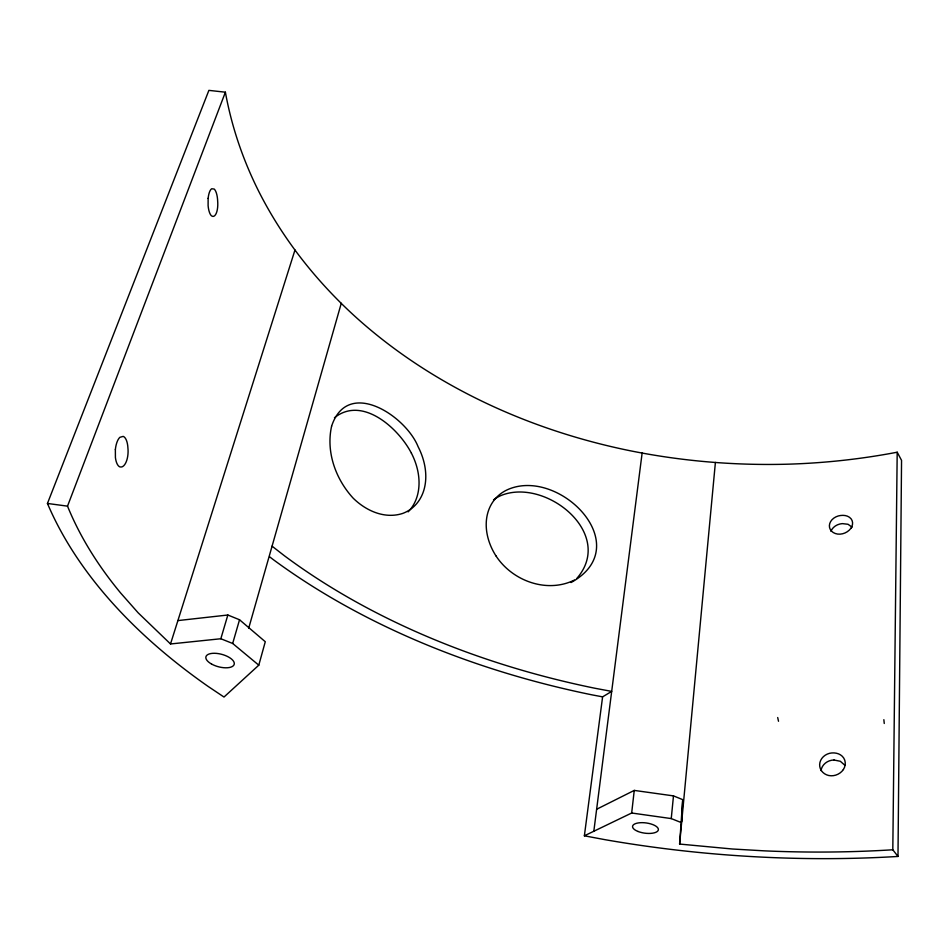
<?xml version="1.0" encoding="UTF-8"?>
<svg xmlns="http://www.w3.org/2000/svg" width="949" height="949" viewBox="0 0 949 949"><rect width="100%" height="100%" fill="white"/><g stroke="black" fill="none" stroke-linecap="round" stroke-linejoin="round"><path stroke-width="1.42" d="M272.066 546.173L284.237 555.628A641.31 418.284 3.5 0 0 595.165 688.298L611.69 691.394L602.603 696.851L584.37 835.808L604.952 839.663A725.344 409.197 4.9 0 0 897.991 856.449L901.55 460.36L897.196 452.21A553.137 439.173 -1.3 0 1 787.658 464.191C733.874 465.651 679.947 461.024 627.253 450.158A553.137 439.173 -1.3 0 1 351.688 313.36C314.131 278.448 282.078 237.452 258.875 191.639A553.137 439.173 -1.3 0 1 225.388 92.195L208.887 90.369L47.45 503.456A725.344 409.197 4.9 0 0 208.104 686.412L224 697.041L258.792 665.178L265.281 641.726L239.539 619.768L227.843 615.011L177.902 620.587M897.991 856.449L892.807 849.782L897.196 452.21M892.807 849.782A698.381 392.162 5 0 1 764.135 850.838L732.284 848.999L679.614 844.064L682.722 799.639L673.482 795.891L634.252 790.41L596.636 809.26M681.702 821.858L682.722 799.639M679.614 844.064L715.404 462.436M680.587 822.309L671.251 818.584L673.482 795.891M584.37 835.808L631.678 813.008L634.252 790.41M593.825 831.253L642.141 452.958M248.685 628.262L341.272 303.277M258.792 665.178L232.671 643.469L239.539 619.768M47.45 503.456L67.521 506.149A698.381 392.162 5 0 0 120.677 593.03L138.151 612.817L170.512 643.968L220.832 638.748L227.843 615.011M170.512 643.968L294.985 249.978M67.521 506.149L225.388 92.195M576.921 578.321C615.557 533.658 545.711 477.383 501.143 495.473A56.418 44.342 44 0 0 493.504 499.886M334.428 417.774C362.281 395.282 398.663 428.39 411.403 453.195M571.049 582.532C637.17 546.102 559.957 467.299 508.284 489.352A56.833 44.449 44 0 0 495.924 555.829M574.418 580.076C546.802 593.647 512.199 580.907 495.924 555.817M834.041 760.019L840.316 761.276L844.835 765.238M671.251 818.584L631.678 813.008M602.603 696.851L592.366 694.929A665.546 435.781 3.4 0 1 272.79 559.258L269.552 556.743M220.832 638.748L232.671 643.469M852.119 527.205L848.015 524.263L842.321 523.623A11.649 9.229 -14.8 0 0 830.956 531.31M777.694 717.527L778.512 721.264M883.863 719.686L884.254 723.482M411.415 453.195A59.111 44.473 51.6 0 1 408.129 511.867M821.027 770.588A12.752 11.388 -12.2 0 1 834.041 759.995M115.363 449.553L115.41 457.56A15.753 6.453 -86.5 0 0 120.06 466.967L121.792 466.944A15.338 7.046 -89 0 0 128.056 449.743L127.747 445.876A15.753 6.453 -86.4 0 0 123.204 436.386L119.882 437.311A15.22 6.24 -86.5 0 0 115.363 449.553M208.139 198.353L208.104 205.66A14.247 4.959 89.9 0 0 211.532 215.874L212.861 216.431A13.903 5.409 86.9 0 0 217.772 202.92L217.558 199.314A14.259 4.959 89.9 0 0 214.213 189.065L211.686 188.756A13.772 4.792 89.9 0 0 208.139 198.353M331.616 426.137C325.839 451.914 335.638 479.091 353.182 498.178C365.994 510.787 384.642 519.269 402.625 513.456A59.55 44.556 51.6 0 0 418.07 446.623C405.828 415.97 347.749 377.394 331.616 426.137M843.364 769.568C840.197 774.194 834.242 776.662 828.726 775.511A12.847 11.424 -12.5 0 1 819.651 764.562A12.847 11.424 -12.5 0 1 829.545 753.316C834.681 752.118 840.695 753.399 843.732 758.037A12.634 11.174 -21 0 1 843.364 769.568M850.885 528.332C847.872 532.389 842.665 534.69 837.635 534.085A11.72 9.241 -15 0 1 829.379 525.651A11.72 9.241 -15 0 1 838.299 515.948C842.724 514.785 848.109 515.082 851.17 518.913A11.566 9.015 -20.5 0 1 850.885 528.332M637.989 831.454A13.025 5.16 7.6 0 0 658.333 829.984A13.025 5.16 7.6 0 0 640.077 822.724A13.025 5.16 7.6 0 0 637.989 831.454M211.532 664.027A14.626 6.429 14.9 0 0 234.201 664.324A14.626 6.429 14.9 0 0 214.474 653.28A14.626 6.429 14.9 0 0 211.532 664.027"/></g></svg>
